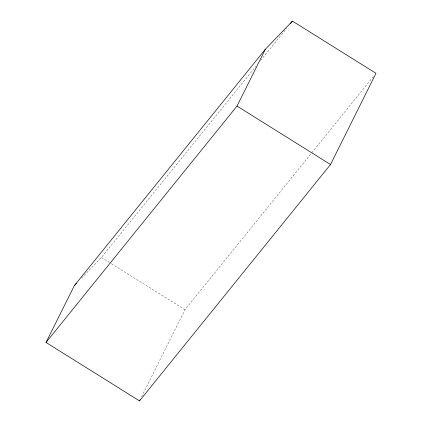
<?xml version="1.0" encoding="UTF-8"?>
<svg xmlns="http://www.w3.org/2000/svg" width="422" height="422" viewBox="0 0 422 422"><rect width="100%" height="100%" fill="white"/><g stroke="black" fill="none" stroke-linecap="round" stroke-linejoin="round"><path stroke-width="0.32" stroke-dasharray="2.11 1.58" d="M141.555 396.78L184.973 309.706L311.346 153.313M81.573 278.124L101.438 257.483L255.985 66.222M260.543 60.583L286.649 28.279M311.763 152.801L373.496 76.398M101.438 257.483L110.902 263.402M111.461 263.75L184.973 309.706"/><path stroke-width="0.63" d="M46.019 342.458L74.351 285.625L265.364 49.242L292.446 21.1L375.981 73.322L330.516 164.517L139.503 400.9L46.019 342.458L237.027 106.075L265.364 49.242M139.503 400.9L140.088 399.724M290.373 23.664L292.446 21.1M74.351 285.625L76.609 283.283M237.027 106.075L330.516 164.517"/></g></svg>
